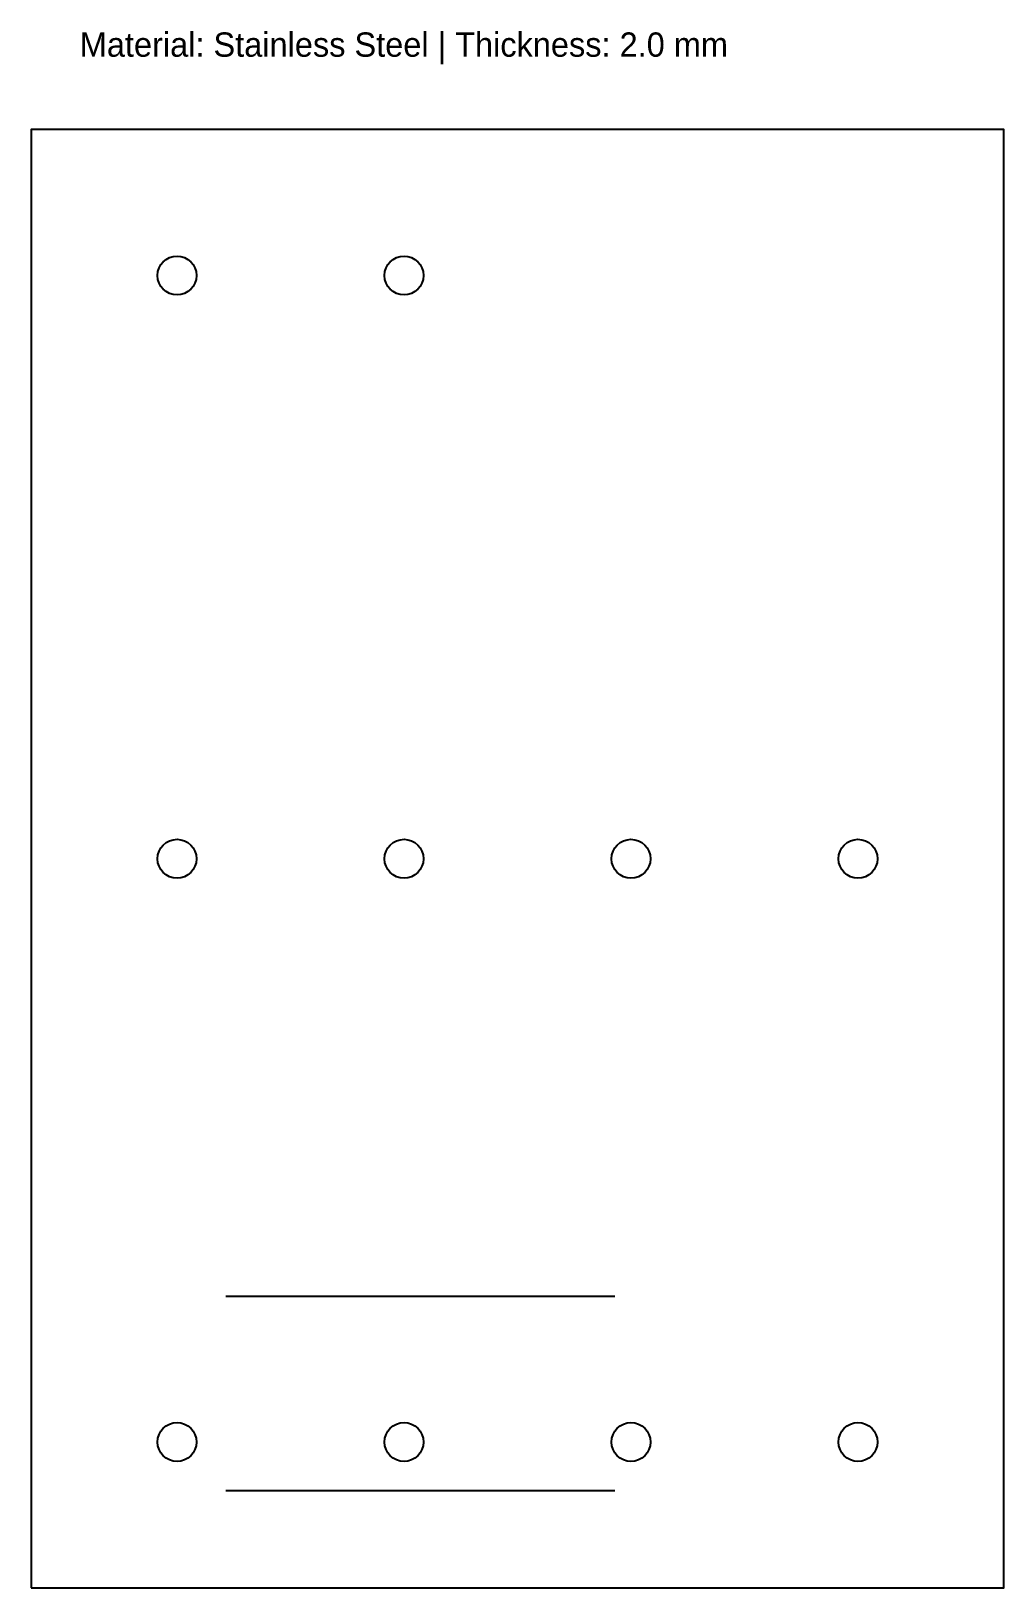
# Model space of a CAD drawing. Header units: metres. Extents: x 0 to 200, y 0 to 320.
import ezdxf

# ---------------------------------------------------------------- set-up
doc = ezdxf.new("R2010")
doc.units = ezdxf.units.M

msp = doc.modelspace()

# ---------------------------------------------------------------- linework, layer by layer
at = {"layer": 'CUT'}
msp.add_lwpolyline([(0, 0), (200, 0), (200, 300), (0, 300)], close=True, dxfattribs=at)
at = {"layer": 'HOLES'}
for centre in [(30, 270), (76.67, 270), (30, 150), (76.67, 150), (123.33, 150), (170, 150), (30, 30), (76.67, 30), (123.33, 30), (170, 30)]:
    msp.add_circle(centre, 4, dxfattribs=at)
at = {"layer": 'WELDS', "linetype": 'CONTINUOUS'}
for p, q in [((40, 60), (120, 60)), ((40, 20), (120, 20))]:
    msp.add_line(p, q, dxfattribs=at)

# ---------------------------------------------------------------- texts
at = {"layer": 'NOTES'}
msp.add_text('Material: Stainless Steel | Thickness: 2.0 mm', height=5, dxfattribs=at).set_placement((10, 315))

doc.saveas('drawing.dxf')
